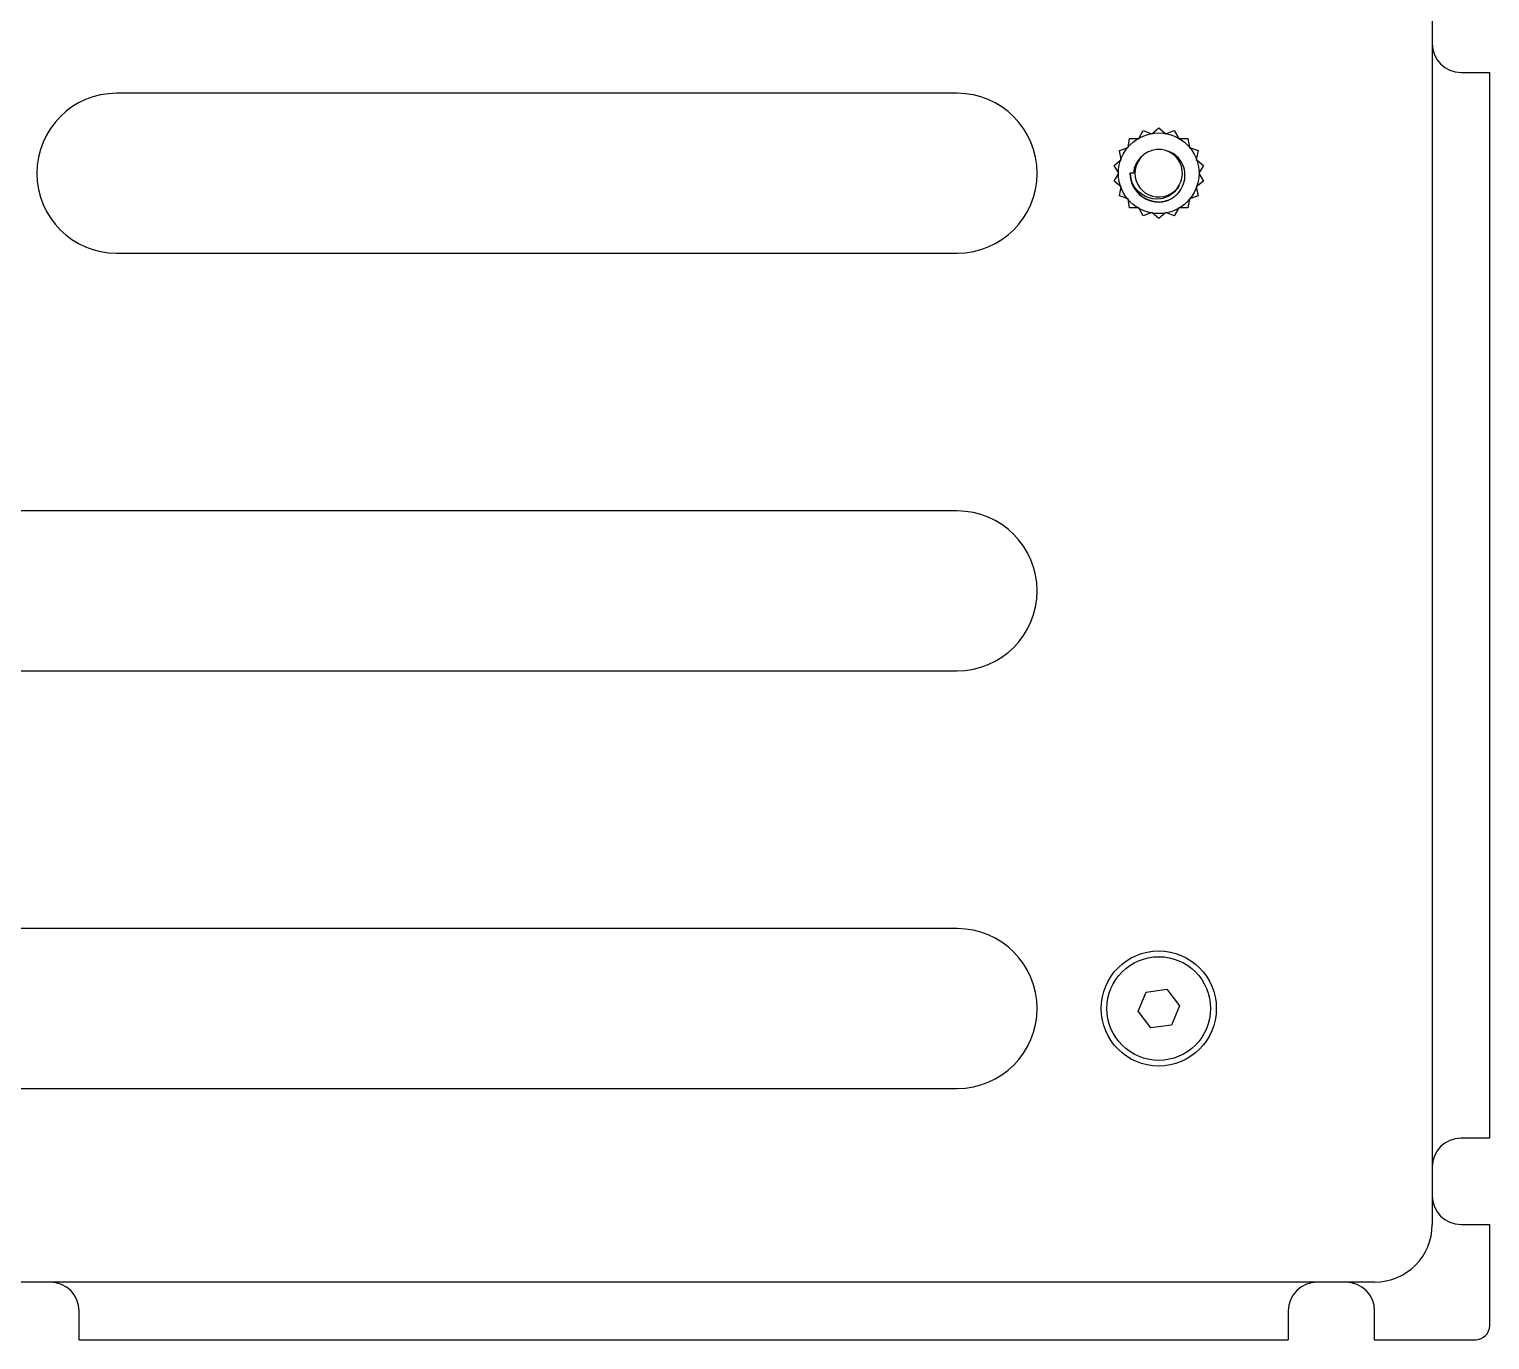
# Model space of a CAD drawing. Header units: millimetres. Extents: x -265 to 612, y -305 to 248.
# Drawn here: x 428.9 to 530.4, y -305.3 to -214.3 of the extents above; entities that cross this region are included whole.
import ezdxf

# ---------------------------------------------------------------- set-up
doc = ezdxf.new("R2010")
doc.units = ezdxf.units.MM
doc.header["$MEASUREMENT"] = 0
doc.layers.add('图层0000', color=7, linetype='Continuous', lineweight=25)

msp = doc.modelspace()

# ---------------------------------------------------------------- linework, layer by layer
at = {"layer": '图层0000', "color": 7, "linetype": 'Continuous', "lineweight": 25}
for p, q in [((526.414, -210.4), (526.414, -297.25)), ((528.414, -217.25), (530.414, -217.25)), ((530.414, -291.25), (530.414, -217.25)), ((493.414, -218.7), (435.014, -218.7)), ((506.931, -221.516), (507.414, -221.1)), ((507.414, -221.1), (507.896, -221.516)), ((505.287, -222.466), (505.389, -221.837)), ((505.389, -221.837), (506.025, -221.846)), ((506.025, -221.846), (506.336, -221.29)), ((506.336, -221.29), (506.931, -221.516)), ((507.896, -221.516), (508.491, -221.29)), ((508.491, -221.29), (508.802, -221.846)), ((508.802, -221.846), (509.438, -221.837)), ((509.438, -221.837), (509.541, -222.466)), ((504.686, -222.675), (505.287, -222.466)), ((504.805, -223.301), (504.686, -222.675)), ((509.541, -222.466), (510.142, -222.675)), ((510.142, -222.675), (510.023, -223.301)), ((504.311, -223.703), (504.805, -223.301)), ((504.637, -224.25), (504.311, -223.703)), ((504.311, -224.797), (504.637, -224.25)), ((505.655, -224.25), (505.414, -224.25)), ((510.023, -223.301), (510.516, -223.703)), ((510.516, -223.703), (510.19, -224.25)), ((510.19, -224.25), (510.516, -224.797)), ((504.805, -225.2), (504.311, -224.797)), ((504.686, -225.825), (504.805, -225.2)), ((510.516, -224.797), (510.023, -225.2)), ((510.023, -225.2), (510.142, -225.825)), ((505.287, -226.035), (504.686, -225.825)), ((505.389, -226.663), (505.287, -226.035)), ((508.123, -226.12), (508.117, -226.104)), ((509.541, -226.035), (509.438, -226.663)), ((510.142, -225.825), (509.541, -226.035)), ((506.025, -226.655), (505.389, -226.663)), ((506.336, -227.21), (506.025, -226.655)), ((506.931, -226.985), (506.336, -227.21)), ((507.414, -227.4), (506.931, -226.985)), ((507.896, -226.985), (507.414, -227.4)), ((508.491, -227.21), (507.896, -226.985)), ((508.802, -226.655), (508.491, -227.21)), ((509.438, -226.663), (508.802, -226.655)), ((435.014, -229.8), (493.414, -229.8)), ((493.414, -247.7), (286.114, -247.7)), ((286.114, -258.8), (493.414, -258.8)), ((493.414, -276.7), (397.514, -276.7)), ((506.535, -281.105), (507.967, -280.917)), ((507.967, -280.917), (508.845, -282.063)), ((505.983, -282.438), (506.535, -281.105)), ((508.845, -282.063), (508.292, -283.396)), ((506.861, -283.584), (505.983, -282.438)), ((508.292, -283.396), (506.861, -283.584)), ((397.514, -287.8), (493.414, -287.8)), ((530.414, -291.25), (528.414, -291.25)), ((528.414, -297.25), (530.414, -297.25)), ((530.414, -304.25), (530.414, -297.25)), ((522.414, -301.25), (244.614, -301.25)), ((432.414, -305.25), (432.414, -303.25)), ((516.414, -303.25), (516.414, -305.25)), ((522.414, -305.25), (522.414, -303.25)), ((432.414, -305.25), (516.414, -305.25)), ((522.414, -305.25), (529.414, -305.25))]:
    msp.add_line(p, q, dxfattribs=at)
for centre, radius in [((507.414, -224.25), 2.8), ((507.414, -282.25), 4), ((507.414, -282.25), 3.6)]:
    msp.add_circle(centre, radius, dxfattribs=at)
for centre, radius, start, end in [((528.414, -215.25), 2, 180, 270), ((435.014, -224.25), 5.55, 90, 270), ((493.414, -224.25), 5.55, 270, 90), ((507.348, -224.371), 1.698, 128.9351, 175.94152), ((507.414, -224.25), 1.65, 133.32502, 72.40498), ((507.414, -224.251), 1.65, 103.02292, 133.32119), ((507.414, -224.251), 1.65, 72.40878, 103.0153), ((507.414, -224.25), 2, 180, 290.78469), ((507.414, -224.25), 1.982, 180, 290.78469), ((493.414, -253.25), 5.55, 270, 90), ((493.414, -282.25), 5.55, 270, 90), ((528.414, -293.25), 2, 90, 180), ((528.414, -295.25), 2, 180, 270), ((522.414, -297.25), 4, 270, 0), ((430.414, -303.25), 2, 0, 90), ((518.414, -303.25), 2, 90, 180), ((520.414, -303.25), 2, 0, 90), ((529.414, -304.25), 1, 270, 0)]:
    msp.add_arc(centre, radius, start, end, dxfattribs=at)
for points, knots in [([(508.117, -226.104), (508.457, -225.948), (508.75, -225.693), (509.323, -224.783), (509.339, -224.023), (508.804, -223.179), (508.472, -222.867), (508.056, -222.711), (507.912, -222.678)], [0, 0, 0, 0, 0.8584812, 0.8584812, 2.471723, 2.471723, 3.1383896, 3.471723, 3.471723, 3.471723, 3.471723]), ([(508.832, -225.094), (508.751, -225.258), (508.428, -225.709), (507.919, -225.964), (506.815, -226.14), (506.084, -225.781), (505.577, -224.948), (505.494, -224.735), (505.449, -224.513)], [0, 0, 0, 0, 0.3333333, 1, 1, 2.3798833, 2.3798833, 2.7961352, 2.7961352, 2.7961352, 2.7961352])]:
    msp.add_open_spline(points, degree=3, knots=knots, dxfattribs=at)

doc.saveas('drawing.dxf')
